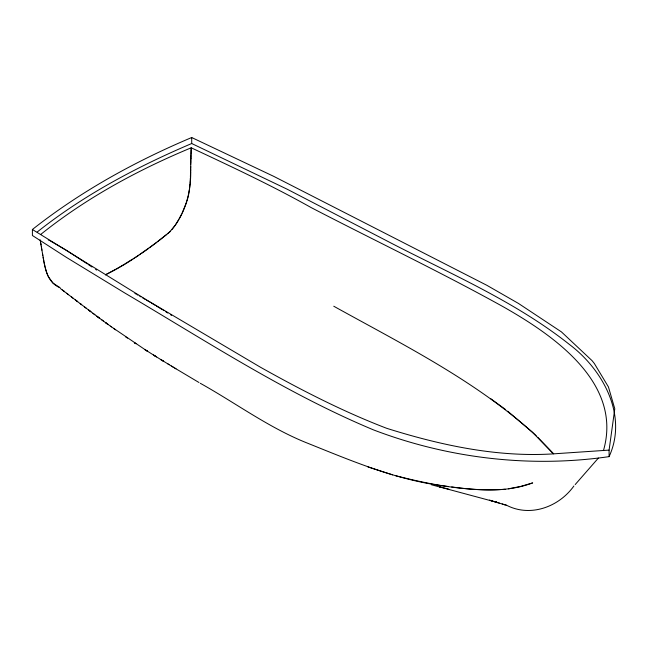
<?xml version="1.0" encoding="UTF-8"?>
<svg xmlns="http://www.w3.org/2000/svg" width="648" height="648" viewBox="0 0 648 648"><rect width="100%" height="100%" fill="white"/><g stroke="black" fill="none" stroke-linecap="round" stroke-linejoin="round"><path stroke-width="0.97" d="M609.088 456.629L609.088 450.109L614.782 408.791L608.44 386.945L594.313 363.463L592.078 360.669L561.452 331.914L518.4 303.402L486.867 285.314L273.788 176.386L191.703 137.522C135.043 161.417 80.773 191.33 32.408 229.489L32.4 235.491L66.242 257.28L124.667 292.92C206.194 341.026 285.971 393.32 373.596 429.932C448.133 458.363 530.072 468.075 609.088 456.629C628.098 415.368 602.81 369.554 569.422 344.461C513.718 300.291 447.493 272.63 384.985 239.898L287.356 189.305L191.703 143.516C136.979 166.828 83.892 194.902 37.195 232.025M191.703 143.516L191.703 137.522M190.69 167.192L190.755 164.057M190.658 168.699C191.435 190.318 185.936 212.423 172.06 229.392M190.771 163.312L190.844 160.412M190.682 167.532L190.601 171.064M190.755 164.284L190.779 162.899M190.666 168.156L190.706 166.374M190.836 160.574L190.941 156.532M190.796 162.348L190.82 161.376M190.893 158.258L190.966 155.561M190.86 159.44L190.885 158.468M190.99 154.767L191.095 151.276M190.577 172.028L190.407 176.888M190.958 155.933L190.99 154.589M191.022 153.608L191.055 152.442M191.111 150.701L191.144 149.728M191.079 151.673L191.176 148.757M191.168 148.951L191.209 147.785C231.652 166.739 272.144 185.66 311.105 207.562C374.836 240.659 439.749 271.561 502.565 306.391C553.214 335.048 623.093 382.79 603.442 450.635M190.366 177.86L190.083 182.785M190.01 183.773L189.532 188.762M189.41 189.767L188.576 194.837M188.366 195.858L187.013 200.993M186.689 202.014L182.137 213.071M181.651 214.051L179.083 218.87M178.516 219.858L175.827 224.281M175.146 225.334L169.865 231.806L159.562 240.23M598.379 458.063L575.189 484.558M573.901 485.992C558.649 507.344 529.238 517.946 505.229 504.525M170.408 231.223L167.735 233.612M166.828 234.365L149.656 247.682M157.756 241.639L158.663 240.935M156.857 242.336L135.173 257.677M40.832 234.349C86.176 198.021 137.684 170.043 191.209 147.785M147.857 248.97L148.757 248.33M146.958 249.61L141.539 253.392M139.725 254.632L140.632 254.008M138.818 255.247L116.77 268.952M133.342 258.876L134.258 258.277M132.427 259.475L126.919 262.983M125.08 264.125L126.004 263.55M124.157 264.684L105.47 274.809M115.838 269.455L108.41 273.343M107.479 273.812L105.616 274.744M508.372 488.827L520.628 486.429L532.68 482.89C506.736 492.707 478.613 490.52 451.705 486.94M505.262 489.248C468.415 491.84 431.398 484.825 395.798 475.754M609.088 450.109L557.645 453.568C499.689 458.055 441.742 445.581 386.743 428.328C342.922 411.537 301.166 390.039 260.269 367.124L146.78 300.04L32.408 229.489M448.319 486.486C398.293 481.051 351.994 460.995 305.799 442.487C268.272 427.299 235.467 402.918 200.297 383.284M431.438 484.761L496.579 502.249L489.532 500.175L492.367 501.017M441.005 487.191L439.385 486.77L448.862 489.208M392.631 474.871L367.943 466.941M493.784 501.43L499.365 503.115M497.972 502.686L495.202 501.844L504.833 504.816M502.16 503.958L506.201 505.262M59.932 287.663L53.087 283.144L48.317 276.72M59.843 287.615C47.612 282.755 44.995 268.669 43.124 257.159M48.244 239.841L49.216 240.351M50.188 240.87L66.282 250.193L87.375 263.93M333.761 306.229C403.696 345.028 476.75 381.259 536.18 435.756M134.922 293.414L135.902 293.981M136.89 294.548L137.87 295.115M139.83 296.249L140.81 296.816M142.771 297.95L145.695 299.66M146.675 300.226L148.619 301.369M198.977 382.506L174.685 368.032M149.591 301.944L150.563 302.519M151.527 303.094L155.39 305.402M167.945 363.941L175.989 368.817M171.364 366.023L173.526 367.327M156.346 305.978L158.266 307.144M169.201 364.703L160.769 359.543L163.628 361.301L162.47 360.596M159.222 307.727L162.081 309.477M162.008 360.312L153.527 355.047L156.452 356.87L155.22 356.1M163.029 310.068L163.984 310.651M165.88 311.826L167.775 313M170.61 314.774L171.55 315.365M154.759 355.817L144.69 349.442L147.566 351.273L146.359 350.511M145.889 350.212L110.419 326.155M95.637 269.43L96.56 270.046M135.975 343.788L134.347 342.703L135.505 343.472M91.959 266.992L88.29 264.546M125.428 336.709L127.502 338.118M490.852 398.795L505.667 409.609M113.497 328.366L115.53 329.808M111.472 326.908L105.365 322.485L107.916 324.348L106.879 323.595M98.35 317.334L99.363 318.079L96.86 316.216L106.394 323.239M101.355 319.553L103.356 321.027M89.934 311.024L90.914 311.761L88.468 309.914L97.856 316.969M92.891 313.251L94.875 314.742M63.698 291.033L64.606 291.713L60.272 288.449M62.257 289.94L72.819 297.983L71.361 296.873M89.432 310.651L80.19 303.612L81.648 304.738M84.58 306.974L86.565 308.472M66.582 293.22L68.558 294.727M76.237 300.599L75.306 299.878L77.703 301.717L71.888 297.27M81.138 304.341L76.756 300.996M507.676 411.164L532.445 432.232L553.036 453.495M553.7 453.843L537.735 437.262M47.984 276.007L46.551 272.249M46.3 271.455L45.198 267.381M44.995 266.555L44.088 262.319M43.91 261.411L42.525 253.684M40.127 239.784L40.46 241.672M40.435 241.518L40.646 242.716M40.589 242.384L40.824 243.753M40.735 243.251L41.642 248.459M40.889 244.118L41.043 244.984M41.342 246.718L41.488 247.593M42.671 254.559L42.825 255.425M41.545 247.909L41.788 249.326M41.723 248.954L41.934 250.201M41.901 249.998L42.606 254.17"/></g></svg>
